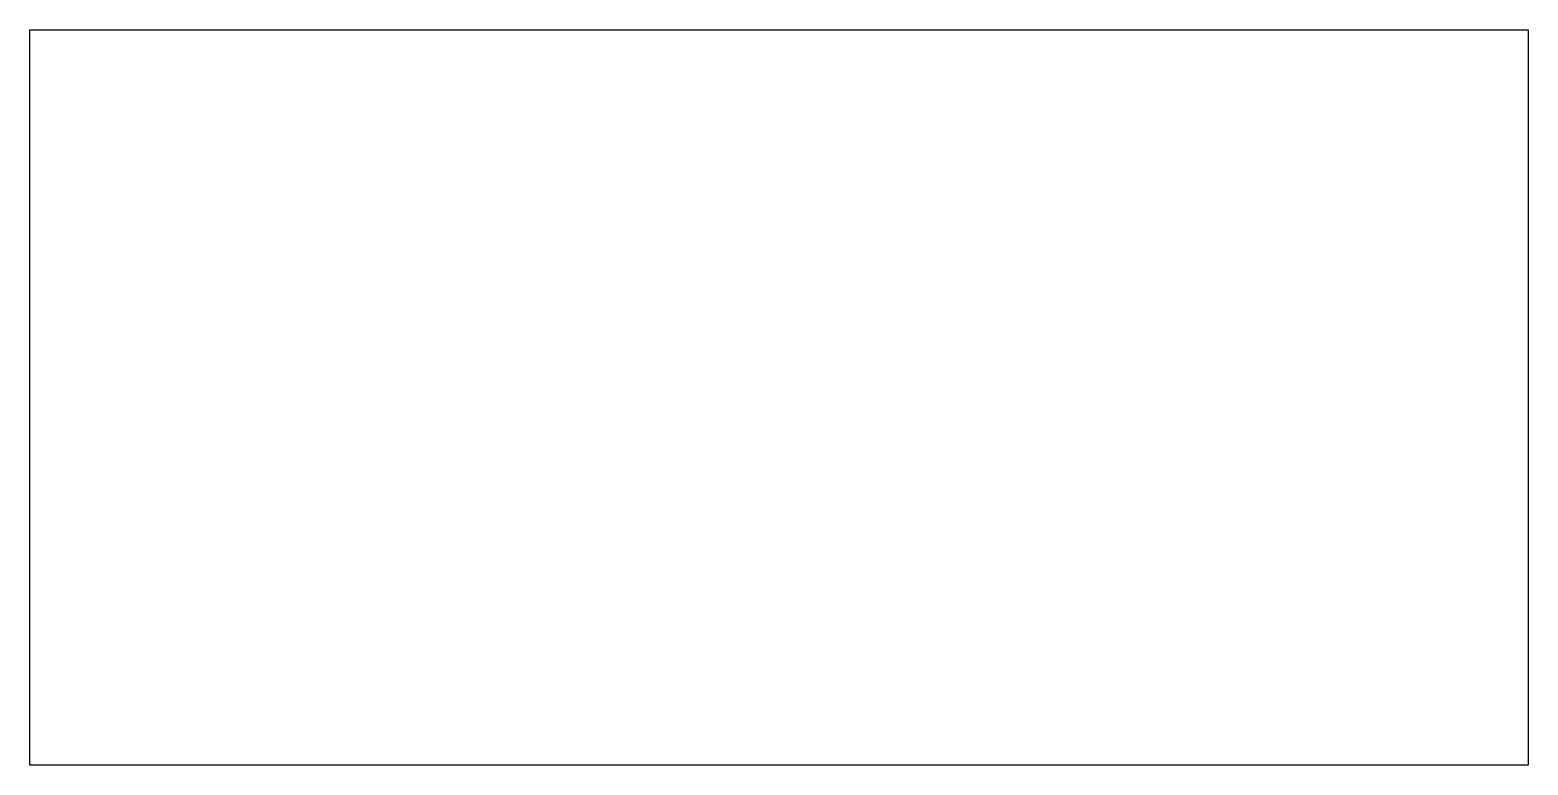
# Model space of a CAD drawing. Header units: millimetres. Extents: x 0 to 786, y 0 to 386.
import ezdxf

# ---------------------------------------------------------------- set-up
doc = ezdxf.new("R2010")
doc.units = ezdxf.units.MM

msp = doc.modelspace()

# ---------------------------------------------------------------- linework, layer by layer
at = {"color": 7, "linetype": 'Continuous'}
for p, q in [((0, 0), (0, 385.83)), ((0, 385.83), (786.48, 385.83)), ((786.48, 385.83), (786.48, 0)), ((786.48, 0), (0, 0))]:
    msp.add_line(p, q, dxfattribs=at)

doc.saveas('drawing.dxf')
